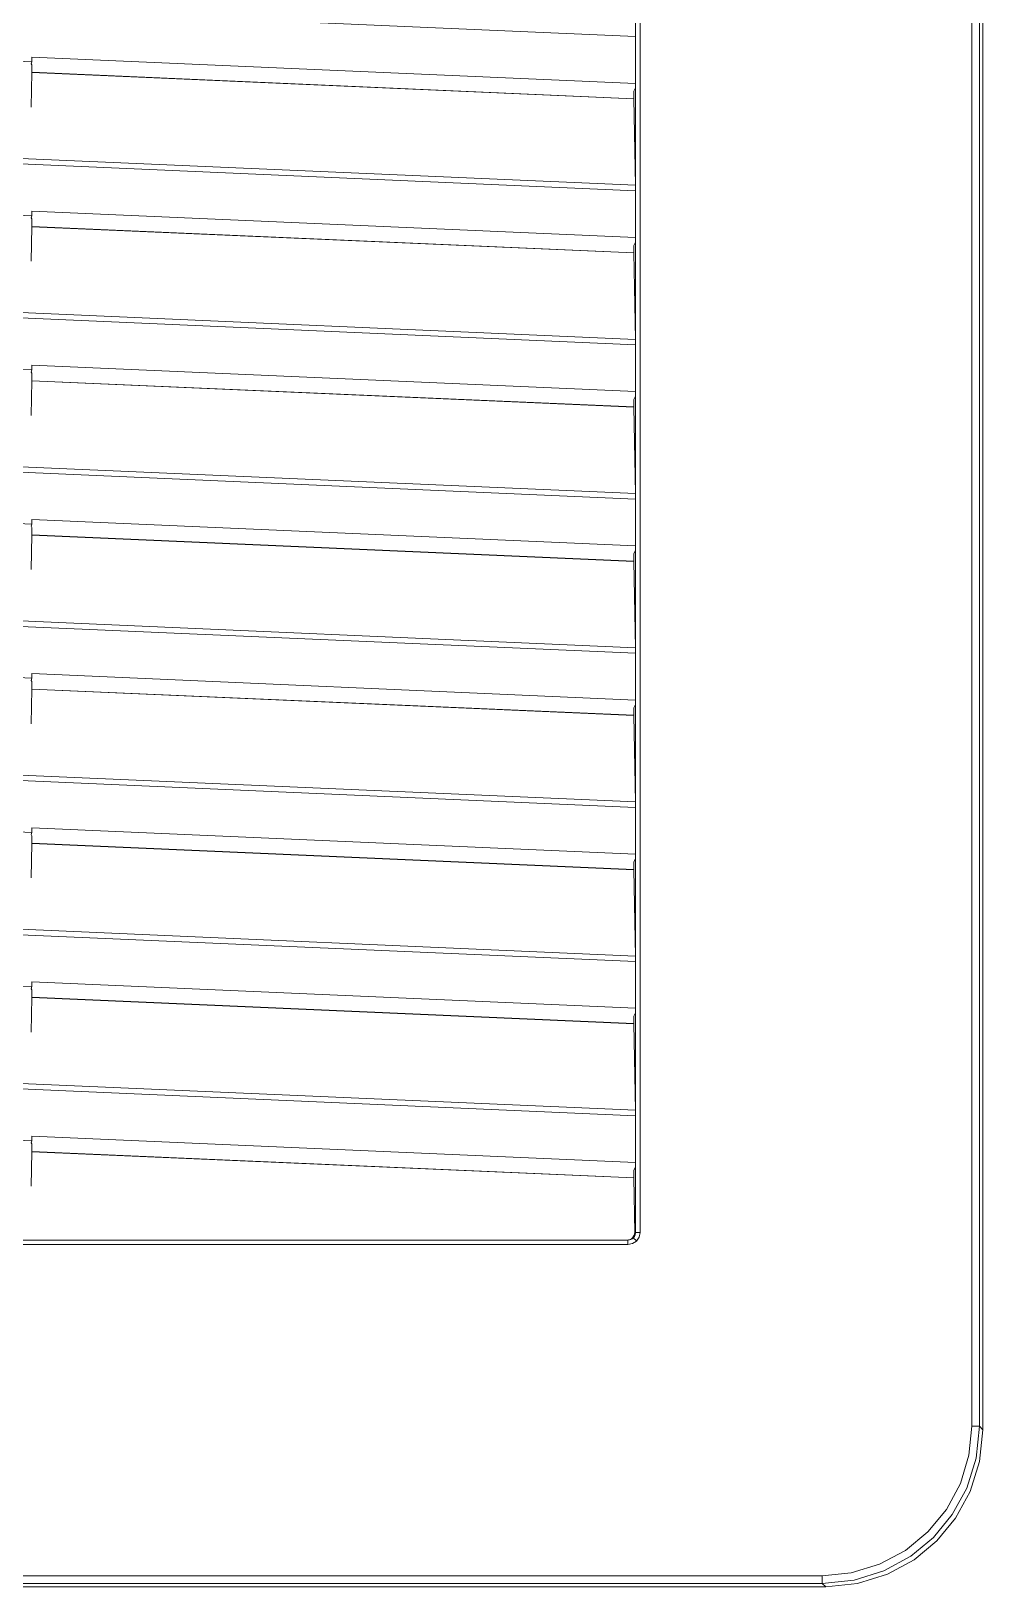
# Model space of a CAD drawing. Header units: millimetres. Extents: x -6000 to 26000, y -6000 to 26000.
# Drawn here: x 124.83 to 133.43, y -2837.61 to -2823.56 of the extents above; entities that cross this region are included whole.
import ezdxf

# ---------------------------------------------------------------- set-up
doc = ezdxf.new("R2010")
doc.units = ezdxf.units.MM
doc.header["$MEASUREMENT"] = 0
doc.layers.add('Чертеж и Рисунок_Ном._пера__7', color=7, linetype='Continuous', lineweight=15)

msp = doc.modelspace()

# ---------------------------------------------------------------- linework, layer by layer
at = {"layer": 'Чертеж и Рисунок_Ном._пера__7', "color": 7, "linetype": 'Continuous', "lineweight": 15}
for p, q in [((133.428, -2836.19), (133.428, -2810.497)), ((133.327, -2836.158), (133.327, -2810.528)), ((133.397, -2836.158), (133.397, -2810.528)), ((130.292, -2812.279), (130.292, -2834.408)), ((130.334, -2812.279), (130.334, -2834.408)), ((130.29, -2823.612), (124.671, -2823.367)), ((130.29, -2823.612), (130.29, -2824.035)), ((124.841, -2823.839), (124.65, -2823.83)), ((124.841, -2823.839), (124.836, -2823.858)), ((124.836, -2823.858), (124.836, -2823.858)), ((124.841, -2823.868), (124.836, -2823.858)), ((124.841, -2823.797), (130.29, -2824.035)), ((124.841, -2823.797), (124.841, -2823.839)), ((124.84, -2823.937), (124.835, -2824.249)), ((124.84, -2823.937), (124.841, -2823.935)), ((130.276, -2824.175), (124.84, -2823.937)), ((124.841, -2823.935), (124.841, -2823.868)), ((124.841, -2823.935), (130.276, -2824.173)), ((130.29, -2824.076), (130.276, -2824.105)), ((130.276, -2824.175), (130.276, -2824.105)), ((130.29, -2824.035), (130.29, -2824.077)), ((130.276, -2824.173), (130.276, -2824.175)), ((130.276, -2824.175), (130.29, -2824.955)), ((130.29, -2825.004), (124.671, -2824.759)), ((124.672, -2824.71), (130.29, -2824.955)), ((130.29, -2825.004), (130.29, -2825.426)), ((124.841, -2825.23), (124.65, -2825.222)), ((124.841, -2825.23), (124.836, -2825.25)), ((124.836, -2825.25), (124.836, -2825.25)), ((124.841, -2825.259), (124.836, -2825.25)), ((124.841, -2825.188), (130.29, -2825.426)), ((124.841, -2825.188), (124.841, -2825.23)), ((124.841, -2825.327), (124.841, -2825.259)), ((124.84, -2825.329), (124.835, -2825.641)), ((124.84, -2825.329), (124.841, -2825.327)), ((130.276, -2825.566), (124.84, -2825.329)), ((124.841, -2825.327), (130.276, -2825.565)), ((130.29, -2825.469), (130.276, -2825.498)), ((130.276, -2825.566), (130.276, -2825.498)), ((130.29, -2825.426), (130.29, -2825.469)), ((130.276, -2825.565), (130.276, -2825.566)), ((130.276, -2825.566), (130.29, -2826.347)), ((124.672, -2826.101), (130.29, -2826.347)), ((130.29, -2826.396), (124.671, -2826.15)), ((130.29, -2826.396), (130.29, -2826.818)), ((124.841, -2826.622), (124.65, -2826.614)), ((124.841, -2826.622), (124.836, -2826.641)), ((124.836, -2826.641), (124.836, -2826.641)), ((124.841, -2826.651), (124.836, -2826.641)), ((124.841, -2826.58), (130.29, -2826.818)), ((124.841, -2826.58), (124.841, -2826.622)), ((124.841, -2826.719), (124.841, -2826.651)), ((124.84, -2826.721), (124.835, -2827.033)), ((124.84, -2826.721), (124.841, -2826.719)), ((130.276, -2826.958), (124.84, -2826.721)), ((124.841, -2826.719), (130.276, -2826.956)), ((130.29, -2826.86), (130.276, -2826.889)), ((130.276, -2826.958), (130.276, -2826.889)), ((130.29, -2826.818), (130.29, -2826.86)), ((130.276, -2826.956), (130.276, -2826.958)), ((130.276, -2826.958), (130.29, -2827.738)), ((124.672, -2827.493), (130.29, -2827.738)), ((130.29, -2827.788), (124.671, -2827.542)), ((130.29, -2827.788), (130.29, -2828.21)), ((124.841, -2828.014), (124.65, -2828.005)), ((124.841, -2828.014), (124.836, -2828.033)), ((124.836, -2828.033), (124.836, -2828.033)), ((124.841, -2828.043), (124.836, -2828.033)), ((124.841, -2827.972), (130.29, -2828.21)), ((124.841, -2827.972), (124.841, -2828.014)), ((124.841, -2828.111), (124.841, -2828.043)), ((124.84, -2828.113), (124.835, -2828.424)), ((124.84, -2828.113), (124.841, -2828.111)), ((130.276, -2828.35), (124.84, -2828.113)), ((124.841, -2828.111), (130.276, -2828.348)), ((130.29, -2828.21), (130.29, -2828.252)), ((130.29, -2828.252), (130.276, -2828.28)), ((130.276, -2828.35), (130.276, -2828.281)), ((130.276, -2828.348), (130.276, -2828.35)), ((130.276, -2828.35), (130.29, -2829.13)), ((124.672, -2828.885), (130.29, -2829.13)), ((130.29, -2829.179), (124.671, -2828.934)), ((130.29, -2829.179), (130.29, -2829.602)), ((124.841, -2829.406), (124.65, -2829.397)), ((124.841, -2829.406), (124.836, -2829.425)), ((124.836, -2829.425), (124.836, -2829.425)), ((124.841, -2829.435), (124.836, -2829.425)), ((124.841, -2829.364), (130.29, -2829.602)), ((124.841, -2829.364), (124.841, -2829.406)), ((124.841, -2829.503), (124.841, -2829.435)), ((124.84, -2829.504), (124.835, -2829.816)), ((124.84, -2829.504), (124.841, -2829.503)), ((130.276, -2829.742), (124.84, -2829.504)), ((124.841, -2829.503), (130.276, -2829.74)), ((130.29, -2829.602), (130.29, -2829.644)), ((130.29, -2829.643), (130.276, -2829.672)), ((130.276, -2829.742), (130.276, -2829.672)), ((130.276, -2829.74), (130.276, -2829.742)), ((130.276, -2829.742), (130.29, -2830.522)), ((124.672, -2830.277), (130.29, -2830.522)), ((130.29, -2830.571), (124.671, -2830.326)), ((130.29, -2830.571), (130.29, -2830.993)), ((124.841, -2830.797), (124.65, -2830.789)), ((124.841, -2830.797), (124.836, -2830.817)), ((124.836, -2830.817), (124.836, -2830.817)), ((124.841, -2830.827), (124.836, -2830.817)), ((124.841, -2830.755), (130.29, -2830.993)), ((124.841, -2830.755), (124.841, -2830.797)), ((124.841, -2830.894), (124.841, -2830.827)), ((124.84, -2830.896), (124.835, -2831.208)), ((124.84, -2830.896), (124.841, -2830.894)), ((130.276, -2831.134), (124.84, -2830.896)), ((124.841, -2830.894), (130.276, -2831.132)), ((130.29, -2830.993), (130.29, -2831.035)), ((130.29, -2831.035), (130.276, -2831.064)), ((130.276, -2831.134), (130.276, -2831.064)), ((130.276, -2831.132), (130.276, -2831.134)), ((130.276, -2831.134), (130.29, -2831.914)), ((130.29, -2831.963), (124.671, -2831.718)), ((124.672, -2831.668), (130.29, -2831.914)), ((130.29, -2831.963), (130.29, -2832.385)), ((124.841, -2832.147), (130.29, -2832.385)), ((124.841, -2832.147), (124.841, -2832.189)), ((124.841, -2832.189), (124.65, -2832.181)), ((124.835, -2832.206), (124.836, -2832.208)), ((124.84, -2832.288), (124.835, -2832.6)), ((124.841, -2832.189), (124.836, -2832.208)), ((124.841, -2832.218), (124.836, -2832.208)), ((124.84, -2832.288), (124.841, -2832.286)), ((130.276, -2832.525), (124.84, -2832.288)), ((124.841, -2832.286), (124.841, -2832.218)), ((124.841, -2832.286), (130.276, -2832.523)), ((130.29, -2832.427), (130.276, -2832.456)), ((130.29, -2832.385), (130.29, -2832.427)), ((130.276, -2832.525), (130.276, -2832.456)), ((130.276, -2832.523), (130.276, -2832.525)), ((130.276, -2832.525), (130.29, -2833.305)), ((130.29, -2833.355), (124.671, -2833.109)), ((124.672, -2833.06), (130.29, -2833.305)), ((130.29, -2833.355), (130.29, -2833.777)), ((124.841, -2833.539), (130.29, -2833.777)), ((124.841, -2833.539), (124.841, -2833.581)), ((124.841, -2833.581), (124.65, -2833.573)), ((124.84, -2833.68), (124.835, -2833.991)), ((124.841, -2833.581), (124.836, -2833.6)), ((124.836, -2833.6), (124.836, -2833.6)), ((124.841, -2833.61), (124.836, -2833.6)), ((124.84, -2833.68), (124.841, -2833.678)), ((130.276, -2833.917), (124.84, -2833.68)), ((124.841, -2833.678), (124.841, -2833.61)), ((124.841, -2833.678), (130.276, -2833.915)), ((130.29, -2833.819), (130.276, -2833.847)), ((130.29, -2833.777), (130.29, -2833.819)), ((130.276, -2833.917), (130.276, -2833.848)), ((130.276, -2833.915), (130.276, -2833.917)), ((130.276, -2833.917), (130.285, -2834.408)), ((130.222, -2834.477), (120.722, -2834.477)), ((130.222, -2834.519), (120.722, -2834.519)), ((130.222, -2834.519), (130.222, -2834.477)), ((130.285, -2834.408), (130.292, -2834.408)), ((130.292, -2834.408), (130.334, -2834.408)), ((133.327, -2836.158), (133.397, -2836.158)), ((133.397, -2836.158), (133.428, -2836.19)), ((106.316, -2837.609), (132.009, -2837.609)), ((121.366, -2837.508), (131.978, -2837.508)), ((121.366, -2837.578), (131.978, -2837.578)), ((131.978, -2837.508), (131.978, -2837.578)), ((132.009, -2837.609), (131.978, -2837.578))]:
    msp.add_line(p, q, dxfattribs=at)
at = {"layer": 'Чертеж и Рисунок_Ном._пера__7', "color": 7, "linetype": 'Continuous', "lineweight": 15, "flags": 128}
for points in [[(130.29, -2823.612), (130.29, -2823.599), (130.29, -2823.586), (130.29, -2823.574), (130.29, -2823.563)], [(130.29, -2825.004), (130.29, -2824.99), (130.29, -2824.977), (130.29, -2824.965), (130.29, -2824.955)], [(130.29, -2826.396), (130.29, -2826.382), (130.29, -2826.369), (130.29, -2826.357), (130.29, -2826.347)], [(130.29, -2827.788), (130.29, -2827.774), (130.29, -2827.761), (130.29, -2827.749), (130.29, -2827.738)], [(130.29, -2829.179), (130.29, -2829.166), (130.29, -2829.153), (130.29, -2829.141), (130.29, -2829.13)], [(130.29, -2830.571), (130.29, -2830.558), (130.29, -2830.544), (130.29, -2830.532), (130.29, -2830.522)], [(130.29, -2831.963), (130.29, -2831.949), (130.29, -2831.936), (130.29, -2831.924), (130.29, -2831.914)], [(130.29, -2833.355), (130.29, -2833.341), (130.29, -2833.328), (130.29, -2833.316), (130.29, -2833.305)], [(130.216, -2834.477), (130.229, -2834.476), (130.242, -2834.472), (130.254, -2834.466), (130.265, -2834.457), (130.28, -2834.433), (130.285, -2834.408)], [(130.272, -2834.457), (130.261, -2834.465), (130.249, -2834.472), (130.236, -2834.476), (130.222, -2834.477)], [(130.301, -2834.486), (130.265, -2834.51), (130.222, -2834.519)], [(130.292, -2834.408), (130.287, -2834.433), (130.281, -2834.446), (130.272, -2834.457)], [(130.272, -2834.457), (130.28, -2834.465), (130.29, -2834.475), (130.301, -2834.486)], [(130.334, -2834.408), (130.325, -2834.45), (130.301, -2834.486)], [(131.978, -2837.508), (132.239, -2837.483), (132.494, -2837.405), (132.73, -2837.279), (132.932, -2837.113), (133.098, -2836.91), (133.225, -2836.675), (133.302, -2836.419), (133.327, -2836.158)], [(131.978, -2837.578), (132.266, -2837.548), (132.535, -2837.464), (132.776, -2837.332), (132.981, -2837.162), (133.151, -2836.956), (133.283, -2836.716), (133.367, -2836.447), (133.397, -2836.158)], [(132.009, -2837.609), (132.297, -2837.579), (132.566, -2837.495), (132.807, -2837.363), (133.012, -2837.193), (133.182, -2836.987), (133.314, -2836.747), (133.398, -2836.478), (133.428, -2836.19)]]:
    msp.add_lwpolyline(points, dxfattribs=at)

doc.saveas('drawing.dxf')
